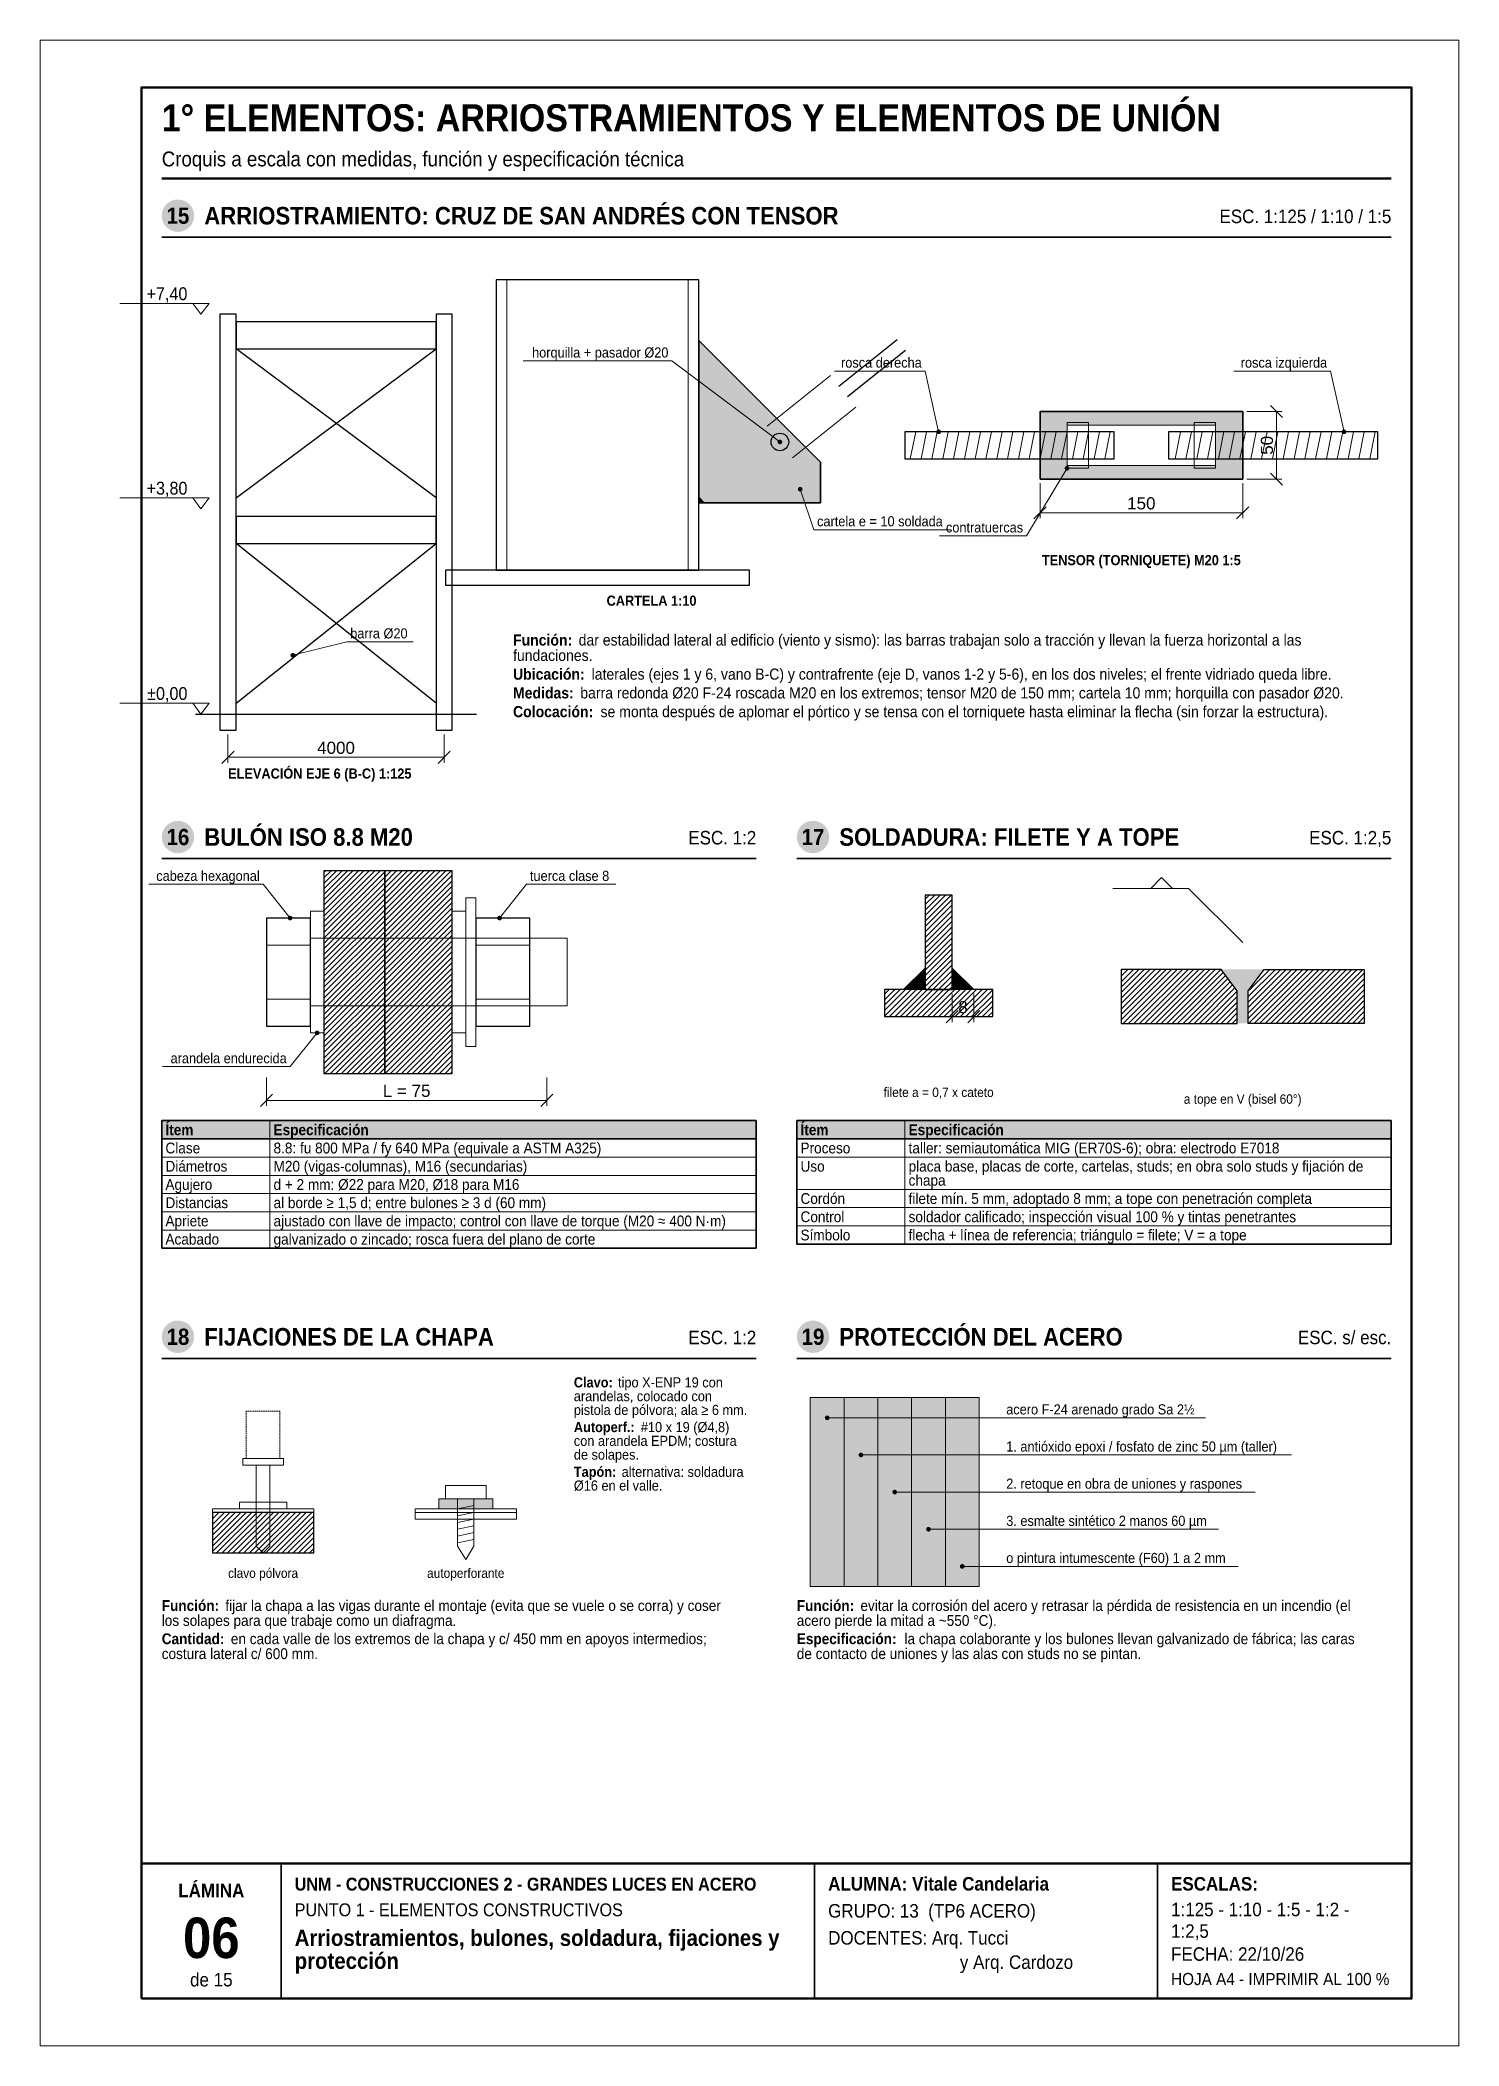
# Model space of a CAD drawing. Header units: millimetres. Extents: x 0 to 210, y 0 to 297.
import ezdxf
from ezdxf.enums import TextEntityAlignment as Align

# ---------------------------------------------------------------- set-up
doc = ezdxf.new("R2010")
doc.units = ezdxf.units.MM
doc.header["$LTSCALE"] = 0.35
doc.linetypes.add('DASHED2', pattern=[0.762, 0.635, -0.127])
for name, color, linetype in [('0-MARCO', 7, 'Continuous'), ('1-OCULTO', 8, 'DASHED2'), ('1-SECCION', 7, 'Continuous'), ('1-VISTA', 7, 'Continuous'), ('2-RAYADO', 8, 'Continuous'), ('3-COTAS', 7, 'Continuous'), ('3-REFS', 7, 'Continuous'), ('3-TABLAS', 7, 'Continuous'), ('3-TEXTOS', 7, 'Continuous'), ('3-TITULOS', 7, 'Continuous')]:
    doc.layers.add(name, color=color, linetype=linetype)
doc.styles.add('ARIAL', font='arial.ttf')
doc.styles.add('ARIAL-NEGRITA', font='arialbd.ttf')
doc.dimstyles.new('A4', dxfattribs={"dimtxt": 1.8, "dimasz": 1, "dimexe": 0.8, "dimexo": 0.6, "dimgap": 0.5, "dimtad": 1, "dimdec": 0, "dimtxsty": 'ARIAL', "dimtsz": 0.9, "dimcen": 2.5, "dimclrd": 7, "dimclre": 7, "dimclrt": 7, "dimazin": 3, "dimtfac": 1, "dimtmove": 0, "dimatfit": 3, "dimlwd": 13, "dimlwe": 13, "dimarcsym": 0})

msp = doc.modelspace()

# ---------------------------------------------------------------- hatches: boundary and pattern name
at = {"layer": '2-RAYADO', "true_color": 0xd7d7d7}
h = msp.add_hatch(color=254, dxfattribs=at)
h.dxf.hatch_style = 1
h.paths.add_polyline_path([(97.5, 228.5), (115.5, 228.5), (115.5, 234.5), (97.5, 252.5)])
h = msp.add_hatch(color=254, dxfattribs=at)
h.dxf.hatch_style = 1
h.paths.add_polyline_path([(148, 232), (178, 232), (178, 242), (148, 242)])
h.paths.add_polyline_path([(152, 234), (174, 234), (174, 240), (152, 240)])
at = {"layer": '2-RAYADO', "true_color": 0x3c3c3c}
h = msp.add_hatch(color=250, dxfattribs=at)
h.dxf.hatch_style = 1
h.paths.add_polyline_path([(97.5, 228.5), (98.3, 228.5), (97.5, 229.3)])
at = {"layer": '2-RAYADO'}
h = msp.add_hatch(dxfattribs=at)
h.set_pattern_fill('ANSI31', color=8, scale=0.18)
h.paths.add_polyline_path([(42, 144), (51, 144), (51, 174), (42, 174)])
h = msp.add_hatch(dxfattribs=at)
h.set_pattern_fill('ANSI31', color=8, scale=0.18)
h.paths.add_polyline_path([(51, 144), (61, 144), (61, 174), (51, 174)])
h = msp.add_hatch(dxfattribs=at)
h.set_pattern_fill('ANSI31', color=8, scale=0.18)
h.paths.add_polyline_path([(131, 156.4), (135, 156.4), (135, 170.4), (131, 170.4)])
at = {"layer": '2-RAYADO', "true_color": 0x3c3c3c}
h = msp.add_hatch(color=250, dxfattribs=at)
h.dxf.hatch_style = 1
h.paths.add_polyline_path([(131, 156.4), (127.8, 156.4), (131, 159.6)])
h = msp.add_hatch(color=250, dxfattribs=at)
h.dxf.hatch_style = 1
h.paths.add_polyline_path([(135, 156.4), (138.2, 156.4), (135, 159.6)])
at = {"layer": '2-RAYADO'}
h = msp.add_hatch(dxfattribs=at)
h.set_pattern_fill('ANSI31', color=8, scale=0.18)
h.paths.add_polyline_path([(160, 151.4), (177.2, 151.4), (177.2, 156.2), (174.8, 159.4), (160, 159.4)])
at = {"layer": '2-RAYADO', "true_color": 0x3c3c3c}
h = msp.add_hatch(color=250, dxfattribs=at)
h.dxf.hatch_style = 1
h.paths.add_polyline_path([(177.2, 151.4), (178.8, 151.4), (178.8, 156.2), (181.2, 159.4), (174.8, 159.4), (177.2, 156.2)])
at = {"layer": '2-RAYADO'}
h = msp.add_hatch(dxfattribs=at)
h.set_pattern_fill('ANSI31', color=8, scale=0.18)
h.paths.add_polyline_path([(196, 151.4), (178.8, 151.4), (178.8, 156.2), (181.2, 159.4), (196, 159.4)])
h = msp.add_hatch(dxfattribs=at)
h.set_pattern_fill('ANSI31', color=8, scale=0.18)
h.paths.add_polyline_path([(125, 152.4), (141, 152.4), (141, 156.4), (125, 156.4)])
at = {"layer": '2-RAYADO', "true_color": 0xffffff}
h = msp.add_hatch(color=7, dxfattribs=at)
h.dxf.hatch_style = 1
h.paths.add_polyline_path([(114, 68), (119, 68), (119, 96), (114, 96)])
at = {"layer": '2-RAYADO', "true_color": 0xe1e1e1}
h = msp.add_hatch(color=254, dxfattribs=at)
h.dxf.hatch_style = 1
h.paths.add_polyline_path([(119, 68), (124, 68), (124, 96), (119, 96)])
at = {"layer": '2-RAYADO', "true_color": 0xcdcdcd}
h = msp.add_hatch(color=254, dxfattribs=at)
h.dxf.hatch_style = 1
h.paths.add_polyline_path([(124, 68), (129, 68), (129, 96), (124, 96)])
at = {"layer": '2-RAYADO', "true_color": 0xb9b9b9}
h = msp.add_hatch(color=9, dxfattribs=at)
h.dxf.hatch_style = 1
h.paths.add_polyline_path([(129, 68), (134, 68), (134, 96), (129, 96)])
at = {"layer": '2-RAYADO', "true_color": 0xa5a5a5}
h = msp.add_hatch(color=253, dxfattribs=at)
h.dxf.hatch_style = 1
h.paths.add_polyline_path([(134, 68), (139, 68), (139, 96), (134, 96)])
at = {"layer": '2-RAYADO', "true_color": 0x3c3c3c}
h = msp.add_hatch(color=250, dxfattribs=at)
h.dxf.hatch_style = 1
h.paths.add_polyline_path([(59, 79.5), (67, 79.5), (67, 81), (59, 81)])
at = {"layer": '2-RAYADO'}
h = msp.add_hatch(dxfattribs=at)
h.set_pattern_fill('ANSI31', color=8, scale=0.18)
h.paths.add_polyline_path([(25.5, 73), (40.5, 73), (40.5, 79), (25.5, 79)])
at = {"layer": '3-REFS'}
h = msp.add_hatch(color=7, dxfattribs=at)
h.dxf.hatch_style = 1
edge = h.paths.add_edge_path()
edge.add_arc((109.5, 237.5), 0.35, 0, 360)
h = msp.add_hatch(color=7, dxfattribs=at)
h.dxf.hatch_style = 1
edge = h.paths.add_edge_path()
edge.add_arc((133, 239), 0.35, 0, 360)
h = msp.add_hatch(color=7, dxfattribs=at)
h.dxf.hatch_style = 1
edge = h.paths.add_edge_path()
edge.add_arc((193, 239), 0.35, 0, 360)
h = msp.add_hatch(color=7, dxfattribs=at)
h.dxf.hatch_style = 1
edge = h.paths.add_edge_path()
edge.add_arc((152, 233.6), 0.35, 0, 360)
h = msp.add_hatch(color=7, dxfattribs=at)
h.dxf.hatch_style = 1
edge = h.paths.add_edge_path()
edge.add_arc((112.5, 230.5), 0.35, 0, 360)
h = msp.add_hatch(color=7, dxfattribs=at)
h.dxf.hatch_style = 1
edge = h.paths.add_edge_path()
edge.add_arc((37.4, 205.904), 0.35, 0, 360)
h = msp.add_hatch(color=7, dxfattribs=at)
h.dxf.hatch_style = 1
edge = h.paths.add_edge_path()
edge.add_arc((37, 167), 0.35, 0, 360)
h = msp.add_hatch(color=7, dxfattribs=at)
h.dxf.hatch_style = 1
edge = h.paths.add_edge_path()
edge.add_arc((68, 167), 0.35, 0, 360)
h = msp.add_hatch(color=7, dxfattribs=at)
h.dxf.hatch_style = 1
edge = h.paths.add_edge_path()
edge.add_arc((41, 150), 0.35, 0, 360)
h = msp.add_hatch(color=7, dxfattribs=at)
h.dxf.hatch_style = 1
edge = h.paths.add_edge_path()
edge.add_arc((116.5, 93), 0.35, 0, 360)
h = msp.add_hatch(color=7, dxfattribs=at)
h.dxf.hatch_style = 1
edge = h.paths.add_edge_path()
edge.add_arc((121.5, 87.5), 0.35, 0, 360)
h = msp.add_hatch(color=7, dxfattribs=at)
h.dxf.hatch_style = 1
edge = h.paths.add_edge_path()
edge.add_arc((126.5, 82), 0.35, 0, 360)
h = msp.add_hatch(color=7, dxfattribs=at)
h.dxf.hatch_style = 1
edge = h.paths.add_edge_path()
edge.add_arc((131.5, 76.5), 0.35, 0, 360)
h = msp.add_hatch(color=7, dxfattribs=at)
h.dxf.hatch_style = 1
edge = h.paths.add_edge_path()
edge.add_arc((136.5, 71), 0.35, 0, 360)
at = {"layer": '3-TABLAS', "true_color": 0xe6e6e6}
h = msp.add_hatch(color=254, dxfattribs=at)
h.dxf.hatch_style = 1
h.paths.add_polyline_path([(18, 137), (106, 137), (106, 134.3), (18, 134.3)])
h = msp.add_hatch(color=254, dxfattribs=at)
h.dxf.hatch_style = 1
h.paths.add_polyline_path([(112, 137), (200, 137), (200, 134.3), (112, 134.3)])
at = {"layer": '3-TITULOS'}
h = msp.add_hatch(color=7, dxfattribs=at)
h.dxf.hatch_style = 1
edge = h.paths.add_edge_path()
edge.add_arc((20.4, 271), 2.4, 0, 360)
h = msp.add_hatch(color=7, dxfattribs=at)
h.dxf.hatch_style = 1
edge = h.paths.add_edge_path()
edge.add_arc((20.4, 179), 2.4, 0, 360)
h = msp.add_hatch(color=7, dxfattribs=at)
h.dxf.hatch_style = 1
edge = h.paths.add_edge_path()
edge.add_arc((114.4, 179), 2.4, 0, 360)
h = msp.add_hatch(color=7, dxfattribs=at)
h.dxf.hatch_style = 1
edge = h.paths.add_edge_path()
edge.add_arc((20.4, 105), 2.4, 0, 360)
h = msp.add_hatch(color=7, dxfattribs=at)
h.dxf.hatch_style = 1
edge = h.paths.add_edge_path()
edge.add_arc((114.4, 105), 2.4, 0, 360)

# ---------------------------------------------------------------- linework, layer by layer
at = {"layer": '0-MARCO', "color": 9, "lineweight": 0}
msp.add_lwpolyline([(0, 0), (210, 0), (210, 297), (0, 297)], close=True, dxfattribs=at)
at = {"layer": '0-MARCO', "lineweight": 50}
msp.add_lwpolyline([(15, 7), (203, 7), (203, 290), (15, 290)], close=True, dxfattribs=at)
msp.add_lwpolyline([(15, 27), (203, 27)], dxfattribs=at)
at = {"layer": '0-MARCO', "lineweight": 35}
for points in [[(35.68, 7), (35.68, 27)], [(114.64, 7), (114.64, 27)], [(165.4, 7), (165.4, 27)]]:
    msp.add_lwpolyline(points, dxfattribs=at)
at = {"layer": '1-OCULTO', "lineweight": 9}
msp.add_lwpolyline([(30.5, 87), (35.5, 87), (35.5, 94), (30.5, 94)], close=True, dxfattribs=at)
at = {"layer": '1-SECCION', "lineweight": 35}
msp.add_lwpolyline([(97.5, 228.5), (115.5, 228.5), (115.5, 234.5), (97.5, 252.5)], close=True, dxfattribs=at)
at = {"layer": '1-SECCION', "lineweight": 25}
for points in [[(118.2457, 245.7772), (126.8353, 252.6489)], [(29, 229.2), (58.6, 251.28)], [(58.6, 229.2), (29, 251.28)], [(119.4951, 244.2155), (128.0847, 251.0871)], [(29, 198.8), (58.6, 222.48)], [(58.6, 198.8), (29, 222.48)]]:
    msp.add_lwpolyline(points, dxfattribs=at)
at = {"layer": '1-SECCION', "lineweight": 13}
for points in [[(97.5, 228.5), (98.3, 228.5), (97.5, 229.3)], [(131, 156.4), (127.8, 156.4), (131, 159.6)], [(135, 156.4), (138.2, 156.4), (135, 159.6)]]:
    msp.add_lwpolyline(points, close=True, dxfattribs=at)
at = {"layer": '1-SECCION', "lineweight": 25}
for points in [[(42, 144), (51, 144), (51, 174), (42, 174)], [(51, 144), (61, 144), (61, 174), (51, 174)], [(131, 156.4), (135, 156.4), (135, 170.4), (131, 170.4)], [(160, 151.4), (177.2, 151.4), (177.2, 156.2), (174.8, 159.4), (160, 159.4)], [(196, 151.4), (178.8, 151.4), (178.8, 156.2), (181.2, 159.4), (196, 159.4)], [(125, 152.4), (141, 152.4), (141, 156.4), (125, 156.4)], [(25.5, 73), (40.5, 73), (40.5, 79), (25.5, 79)]]:
    msp.add_lwpolyline(points, close=True, dxfattribs=at)
at = {"layer": '1-SECCION', "lineweight": 18}
for points in [[(25.5, 79), (40.5, 79), (40.5, 79.5), (25.5, 79.5)], [(55.5, 79), (70.5, 79), (70.5, 79.5), (55.5, 79.5)], [(55.5, 78), (70.5, 78), (70.5, 79), (55.5, 79)]]:
    msp.add_lwpolyline(points, close=True, dxfattribs=at)
at = {"layer": '1-VISTA', "lineweight": 25}
for points in [[(67.5, 218.5), (97.5, 218.5), (97.5, 261.5), (67.5, 261.5)], [(26.6, 194.8), (29, 194.8), (29, 256.4), (26.6, 256.4)], [(58.6, 194.8), (61, 194.8), (61, 256.4), (58.6, 256.4)], [(29, 251.28), (58.6, 251.28), (58.6, 255.28), (29, 255.28)], [(128, 235), (159, 235), (159, 239), (128, 239)], [(167, 235), (198, 235), (198, 239), (167, 239)], [(29, 222.48), (58.6, 222.48), (58.6, 226.48), (29, 226.48)], [(60, 216.3), (105, 216.3), (105, 218.5), (60, 218.5)], [(33.5, 151), (40, 151), (40, 167), (33.5, 167)], [(64.5, 151), (72.5, 151), (72.5, 167), (64.5, 167)]]:
    msp.add_lwpolyline(points, close=True, dxfattribs=at)
at = {"layer": '1-VISTA', "lineweight": 13}
for points in [[(69.1, 218.5), (69.1, 261.5)], [(95.9, 218.5), (95.9, 261.5)], [(33.5, 163), (40, 163)], [(64.5, 163), (72.5, 163)], [(33.5, 155), (40, 155)], [(64.5, 155), (72.5, 155)]]:
    msp.add_lwpolyline(points, dxfattribs=at)
for points in [[(29, 255.28), (58.6, 255.28), (58.6, 255.28), (29, 255.28)], [(29, 226.48), (58.6, 226.48), (58.6, 226.48), (29, 226.48)], [(114, 68), (119, 68), (119, 96), (114, 96)], [(119, 68), (124, 68), (124, 96), (119, 96)], [(124, 68), (129, 68), (129, 96), (124, 96)], [(129, 68), (134, 68), (134, 96), (129, 96)], [(134, 68), (139, 68), (139, 96), (134, 96)]]:
    msp.add_lwpolyline(points, close=True, dxfattribs=at)
at = {"layer": '1-VISTA', "lineweight": 18}
for points in [[(107.6259, 239.8426), (116.9963, 247.3389)], [(111.3741, 235.1574), (120.7445, 242.6537)], [(40, 154), (78, 154), (78, 164), (40, 164)]]:
    msp.add_lwpolyline(points, dxfattribs=at)
at = {"layer": '1-VISTA', "lineweight": 35}
msp.add_lwpolyline([(148, 232), (178, 232), (178, 242), (148, 242)], close=True, dxfattribs=at)
at = {"layer": '1-VISTA', "lineweight": 9}
for points in [[(128.8, 235), (129.6, 239)], [(130.4, 235), (131.2, 239)], [(132, 235), (132.8, 239)], [(133.6, 235), (134.4, 239)], [(135.2, 235), (136, 239)], [(136.8, 235), (137.6, 239)], [(138.4, 235), (139.2, 239)], [(140, 235), (140.8, 239)], [(141.6, 235), (142.4, 239)], [(143.2, 235), (144, 239)], [(144.8, 235), (145.6, 239)], [(146.4, 235), (147.2, 239)], [(148, 235), (148.8, 239)], [(149.6, 235), (150.4, 239)], [(151.2, 235), (152, 239)], [(152.8, 235), (153.6, 239)], [(154.4, 235), (155.2, 239)], [(156, 235), (156.8, 239)], [(157.6, 235), (158.4, 239)], [(168, 235), (168.8, 239)], [(169.6, 235), (170.4, 239)], [(171.2, 235), (172, 239)], [(172.8, 235), (173.6, 239)], [(174.4, 235), (175.2, 239)], [(176, 235), (176.8, 239)], [(177.6, 235), (178.4, 239)], [(179.2, 235), (180, 239)], [(180.8, 235), (181.6, 239)], [(182.4, 235), (183.2, 239)], [(184, 235), (184.8, 239)], [(185.6, 235), (186.4, 239)], [(187.2, 235), (188, 239)], [(188.8, 235), (189.6, 239)], [(190.4, 235), (191.2, 239)], [(192, 235), (192.8, 239)], [(193.6, 235), (194.4, 239)], [(195.2, 235), (196, 239)], [(196.8, 235), (197.6, 239)], [(61.8, 79.5), (64.2, 80)], [(61.8, 78.5), (64.2, 79)], [(61.8, 77.5), (64.2, 78)], [(61.8, 76.5), (64.2, 77)], [(61.8, 75.5), (64.2, 76)], [(61.8, 74.5), (64.2, 75)]]:
    msp.add_lwpolyline(points, dxfattribs=at)
at = {"layer": '1-VISTA', "lineweight": 18}
for points in [[(152, 233.6), (155.2, 233.6), (155.2, 240.4), (152, 240.4)], [(152, 234), (174, 234), (174, 240), (152, 240)], [(170.8, 233.6), (174, 233.6), (174, 240.4), (170.8, 240.4)], [(63, 148), (64.5, 148), (64.5, 170), (63, 170)], [(40, 150), (42, 150), (42, 168), (40, 168)], [(61, 150), (63, 150), (63, 168), (61, 168)], [(30, 86), (36, 86), (36, 87), (30, 87)], [(32, 74), (33, 73), (34, 74), (34, 86), (32, 86)], [(29.5, 79.5), (36.5, 79.5), (36.5, 80.5), (29.5, 80.5)], [(59, 79.5), (67, 79.5), (67, 81), (59, 81)], [(60, 81), (66, 81), (66, 83), (60, 83)], [(61.8, 74), (63, 72), (64.2, 74), (64.2, 81), (61.8, 81)]]:
    msp.add_lwpolyline(points, close=True, dxfattribs=at)
at = {"layer": '1-VISTA', "lineweight": 25}
msp.add_lwpolyline([(23, 197.2), (64.6, 197.2)], dxfattribs=at)
msp.add_circle((109.5, 237.5), 1.3, dxfattribs=at)
at = {"layer": '3-COTAS', "lineweight": 13}
for points in [[(25, 258), (11.8, 258)], [(25, 229.2), (11.8, 229.2)], [(25, 198.8), (11.8, 198.8)], [(164.4, 171.4), (166, 173), (167.6, 171.4)], [(170, 171.4), (158.8, 171.4)], [(178, 163.4), (170, 171.4)]]:
    msp.add_lwpolyline(points, dxfattribs=at)
at = {"layer": '3-COTAS', "lineweight": 18}
for points in [[(23.8, 256.4), (22.6, 258), (25, 258)], [(23.8, 227.6), (22.6, 229.2), (25, 229.2)], [(23.8, 197.2), (22.6, 198.8), (25, 198.8)]]:
    msp.add_lwpolyline(points, close=True, dxfattribs=at)
at = {"layer": '3-REFS', "lineweight": 13}
for points in [[(93.5, 249.5), (71.5007, 249.5)], [(109.5, 237.5), (93.5, 249.5)], [(131, 248), (117.5654, 248)], [(133, 239), (131, 248)], [(191, 248), (176.6935, 248)], [(193, 239), (191, 248)], [(152, 233.6), (146, 223.6)], [(112.5, 230.5), (114.5, 224.5)], [(114.5, 224.5), (134.8637, 224.5)], [(146, 223.6), (133.1116, 223.6)], [(37.4, 205.904), (45.4, 207.904)], [(45.4, 207.904), (55.2349, 207.904)], [(33, 172), (16.0711, 172)], [(37, 167), (33, 172)], [(68, 167), (72, 172)], [(72, 172), (85.2161, 172)], [(41, 150), (37, 145)], [(37, 145), (18.1079, 145)], [(116.5, 93), (142.5, 93)], [(142.5, 93), (172.5169, 93)], [(121.5, 87.5), (142.5, 87.5)], [(142.5, 87.5), (185.2044, 87.5)], [(126.5, 82), (142.5, 82)], [(142.5, 82), (179.8274, 82)], [(131.5, 76.5), (142.5, 76.5)], [(142.5, 76.5), (174.4053, 76.5)], [(136.5, 71), (142.5, 71)], [(142.5, 71), (177.3094, 71)]]:
    msp.add_lwpolyline(points, dxfattribs=at)
at = {"layer": '3-TABLAS', "lineweight": 35}
for points in [[(18, 137), (106, 137)], [(18, 137), (18, 118.1)], [(106, 137), (106, 118.1)], [(112, 137), (200, 137)], [(112, 137), (112, 118.72)], [(200, 137), (200, 118.72)], [(18, 134.3), (106, 134.3)], [(112, 134.3), (200, 134.3)], [(18, 118.1), (106, 118.1)], [(112, 118.72), (200, 118.72)]]:
    msp.add_lwpolyline(points, dxfattribs=at)
at = {"layer": '3-TABLAS', "lineweight": 13}
for points in [[(34, 137), (34, 118.1)], [(128, 137), (128, 118.72)], [(18, 131.6), (106, 131.6)], [(112, 131.6), (200, 131.6)], [(18, 128.9), (106, 128.9)], [(18, 126.2), (106, 126.2)], [(112, 126.82), (200, 126.82)], [(18, 123.5), (106, 123.5)], [(112, 124.12), (200, 124.12)], [(18, 120.8), (106, 120.8)], [(112, 121.42), (200, 121.42)]]:
    msp.add_lwpolyline(points, dxfattribs=at)
at = {"layer": '3-TITULOS', "lineweight": 50}
msp.add_lwpolyline([(18, 276.5), (200, 276.5)], dxfattribs=at)
at = {"layer": '3-TITULOS', "lineweight": 35}
for points in [[(18, 267.8), (200, 267.8)], [(18, 175.8), (106, 175.8)], [(112, 175.8), (200, 175.8)], [(18, 101.8), (106, 101.8)], [(112, 101.8), (200, 101.8)]]:
    msp.add_lwpolyline(points, dxfattribs=at)

# ---------------------------------------------------------------- texts
at = {"layer": '3-COTAS', "style": 'ARIAL', "width": 0.9}
for s, p in [('+7,40', (21.8, 258.5)), ('+3,80', (21.8, 229.7)), ('±0,00', (21.8, 199.3))]:
    msp.add_text(s, height=1.9, dxfattribs=at).set_placement(p, align=Align.RIGHT)
at = {"layer": '3-TABLAS', "width": 0.9}
for s, style, p in [('Ítem', 'ARIAL-NEGRITA', (18.55, 134.85)), ('Ítem', 'ARIAL-NEGRITA', (112.55, 134.85)), ('Clase', 'ARIAL', (18.55, 132.15)), ('8.8: fu 800 MPa / fy 640 MPa (equivale a ASTM A325)', 'ARIAL', (34.55, 132.15)), ('Especificación', 'ARIAL-NEGRITA', (34.55, 134.85)), ('Proceso', 'ARIAL', (112.55, 132.15)), ('taller: semiautomática MIG (ER70S-6); obra: electrodo E7018', 'ARIAL', (128.55, 132.15)), ('Especificación', 'ARIAL-NEGRITA', (128.55, 134.85)), ('Diámetros', 'ARIAL', (18.55, 129.45)), ('M20 (vigas-columnas), M16 (secundarias)', 'ARIAL', (34.55, 129.45)), ('Uso', 'ARIAL', (112.55, 129.45)), ('placa base, placas de corte, cartelas, studs; en obra solo studs y fijación de', 'ARIAL', (128.55, 129.45)), ('Agujero', 'ARIAL', (18.55, 126.75)), ('d + 2 mm: Ø22 para M20, Ø18 para M16', 'ARIAL', (34.55, 126.75)), ('chapa', 'ARIAL', (128.55, 127.37)), ('Distancias', 'ARIAL', (18.55, 124.05)), ('al borde ≥ 1,5 d; entre bulones ≥ 3 d (60 mm)', 'ARIAL', (34.55, 124.05)), ('Cordón', 'ARIAL', (112.55, 124.67)), ('filete mín. 5 mm, adoptado 8 mm; a tope con penetración completa', 'ARIAL', (128.55, 124.67)), ('Apriete', 'ARIAL', (18.55, 121.35)), ('ajustado con llave de impacto; control con llave de torque (M20 ≈ 400 N·m)', 'ARIAL', (34.55, 121.35)), ('Control', 'ARIAL', (112.55, 121.97)), ('soldador calificado; inspección visual 100 % y tintas penetrantes', 'ARIAL', (128.55, 121.97)), ('Acabado', 'ARIAL', (18.55, 118.65)), ('galvanizado o zincado; rosca fuera del plano de corte', 'ARIAL', (34.55, 118.65)), ('Símbolo', 'ARIAL', (112.55, 119.27)), ('flecha + línea de referencia; triángulo = filete; V = a tope', 'ARIAL', (128.55, 119.27))]:
    msp.add_text(s, height=1.6, dxfattribs=dict(at, style=style)).set_placement(p)
at = {"layer": '3-TEXTOS', "style": 'ARIAL', "width": 0.9}
for s, p in [('horquilla + pasador Ø20', (93, 250)), ('rosca derecha', (130.5, 248.5)), ('rosca izquierda', (190.5, 248.5)), ('contratuercas', (145.5, 224.1)), ('cabeza hexagonal', (32.5, 172.5)), ('arandela endurecida', (36.5, 145.5))]:
    msp.add_text(s, height=1.5, dxfattribs=at).set_placement(p, align=Align.RIGHT)
at = {"layer": '3-TEXTOS', "width": 0.9}
for s, height, style, p in [('cartela e = 10 soldada', 1.5, 'ARIAL', (115, 225)), ('barra Ø20', 1.5, 'ARIAL', (45.9, 208.404)), ('Función:', 1.65, 'ARIAL-NEGRITA', (70, 207.35)), ('dar estabilidad lateral al edificio (viento y sismo): las barras trabajan solo a tracción y llevan la fuerza horizontal a las', 1.65, 'ARIAL', (79.711, 207.35)), ('fundaciones.', 1.65, 'ARIAL', (70, 205.073)), ('Ubicación:', 1.65, 'ARIAL-NEGRITA', (70, 202.296)), ('laterales (ejes 1 y 6, vano B-C) y contrafrente (eje D, vanos 1-2 y 5-6), en los dos niveles; el frente vidriado queda libre.', 1.65, 'ARIAL', (81.6334, 202.296)), ('Medidas:', 1.65, 'ARIAL-NEGRITA', (70, 199.519)), ('barra redonda Ø20 F-24 roscada M20 en los extremos; tensor M20 de 150 mm; cartela 10 mm; horquilla con pasador Ø20.', 1.65, 'ARIAL', (79.9545, 199.519)), ('Colocación:', 1.65, 'ARIAL-NEGRITA', (70, 196.742)), ('se monta después de aplomar el pórtico y se tensa con el torniquete hasta eliminar la flecha (sin forzar la estructura).', 1.65, 'ARIAL', (82.9519, 196.742)), ('tuerca clase 8', 1.5, 'ARIAL', (72.5, 172.5)), ('Clavo:', 1.5, 'ARIAL-NEGRITA', (79, 97.5)), ('tipo X-ENP 19 con', 1.5, 'ARIAL', (85.5421, 97.5)), ('arandelas, colocado con', 1.5, 'ARIAL', (79, 95.46)), ('acero F-24 arenado grado Sa 2½', 1.5, 'ARIAL', (143, 93.5)), ('Autoperf.:', 1.5, 'ARIAL-NEGRITA', (79, 90.88)), ('pistola de pólvora; ala ≥ 6 mm.', 1.5, 'ARIAL', (79, 93.42)), ('#10 x 19 (Ø4,8)', 1.5, 'ARIAL', (88.9185, 90.88)), ('con arandela EPDM; costura', 1.5, 'ARIAL', (79, 88.84)), ('1. antióxido epoxi / fosfato de zinc 50 µm (taller)', 1.5, 'ARIAL', (143, 88)), ('de solapes.', 1.5, 'ARIAL', (79, 86.8)), ('Tapón:', 1.5, 'ARIAL-NEGRITA', (79, 84.26)), ('Ø16 en el valle.', 1.5, 'ARIAL', (79, 82.22)), ('alternativa: soldadura', 1.5, 'ARIAL', (86.0844, 84.26)), ('2. retoque en obra de uniones y raspones', 1.5, 'ARIAL', (143, 82.5)), ('3. esmalte sintético 2 manos 60 µm', 1.5, 'ARIAL', (143, 77)), ('o pintura intumescente (F60) 1 a 2 mm', 1.5, 'ARIAL', (143, 71.5)), ('Función:', 1.6, 'ARIAL-NEGRITA', (18, 64.4)), ('fijar la chapa a las vigas durante el montaje (evita que se vuele o se corra) y coser', 1.6, 'ARIAL', (27.4167, 64.4)), ('Función:', 1.6, 'ARIAL-NEGRITA', (112, 64.4)), ('evitar la corrosión del acero y retrasar la pérdida de resistencia en un incendio (el', 1.6, 'ARIAL', (121.4167, 64.4)), ('los solapes para que trabaje como un diafragma.', 1.6, 'ARIAL', (18, 62.192)), ('acero pierde la mitad a ~550 °C).', 1.6, 'ARIAL', (112, 62.192)), ('Cantidad:', 1.6, 'ARIAL-NEGRITA', (18, 59.484)), ('en cada valle de los extremos de la chapa y c/ 450 mm en apoyos intermedios;', 1.6, 'ARIAL', (28.2323, 59.484)), ('Especificación:', 1.6, 'ARIAL-NEGRITA', (112, 59.484)), ('la chapa colaborante y los bulones llevan galvanizado de fábrica; las caras', 1.6, 'ARIAL', (127.9361, 59.484)), ('costura lateral c/ 600 mm.', 1.6, 'ARIAL', (18, 57.276)), ('de contacto de uniones y las alas con studs no se pintan.', 1.6, 'ARIAL', (112, 57.276)), ('UNM - CONSTRUCCIONES 2 - GRANDES LUCES EN ACERO', 1.9, 'ARIAL-NEGRITA', (37.68, 23)), ('ALUMNA: Vitale Candelaria', 2, 'ARIAL-NEGRITA', (116.64, 23)), ('ESCALAS:', 2, 'ARIAL-NEGRITA', (167.4, 23)), ('PUNTO 1 - ELEMENTOS CONSTRUCTIVOS', 1.9, 'ARIAL', (37.68, 19.2)), ('GRUPO: 13  (TP6 ACERO)', 2, 'ARIAL', (116.64, 19)), ('1:125 - 1:10 - 1:5 - 1:2 -', 2, 'ARIAL', (167.4, 19.2)), ('1:2,5', 2, 'ARIAL', (167.4, 16)), ('Arriostramientos, bulones, soldadura, fijaciones y', 2.4, 'ARIAL-NEGRITA', (37.68, 14.8)), ('DOCENTES: Arq. Tucci', 2, 'ARIAL', (116.64, 15)), ('protección', 2.4, 'ARIAL-NEGRITA', (37.68, 11.4)), ('y Arq. Cardozo', 2, 'ARIAL', (136.14, 11.4)), ('FECHA: 22/10/26', 2, 'ARIAL', (167.4, 12.6)), ('HOJA A4 - IMPRIMIR AL 100 %', 1.8, 'ARIAL', (167.4, 9))]:
    msp.add_text(s, height=height, dxfattribs=dict(at, style=style)).set_placement(p)
for s, height, style, p in [('TENSOR (TORNIQUETE) M20 1:5', 1.5, 'ARIAL-NEGRITA', (163, 220)), ('CARTELA 1:10', 1.5, 'ARIAL-NEGRITA', (90.5, 214)), ('ELEVACIÓN EJE 6 (B-C) 1:125', 1.5, 'ARIAL-NEGRITA', (41.4, 188.4)), ('filete a = 0,7 x cateto', 1.4, 'ARIAL', (133, 141.2)), ('a tope en V (bisel 60°)', 1.4, 'ARIAL', (178, 140.2)), ('clavo pólvora', 1.4, 'ARIAL', (33, 70)), ('autoperforante', 1.4, 'ARIAL', (63, 70))]:
    msp.add_text(s, height=height, dxfattribs=dict(at, style=style)).set_placement(p, align=Align.MIDDLE_CENTER)
at = {"layer": '3-TITULOS', "width": 0.9}
for s, height, style, p in [('1° ELEMENTOS: ARRIOSTRAMIENTOS Y ELEMENTOS DE UNIÓN', 4, 'ARIAL-NEGRITA', (18, 283.5)), ('Croquis a escala con medidas, función y especificación técnica', 2.2, 'ARIAL', (18, 278.3))]:
    msp.add_text(s, height=height, dxfattribs=dict(at, style=style)).set_placement(p)
at = {"layer": '3-TITULOS', "color": 7, "true_color": 0xffffff, "style": 'ARIAL-NEGRITA', "width": 0.9}
for s, p in [('15', (20.4, 271)), ('16', (20.4, 179)), ('17', (114.4, 179)), ('18', (20.4, 105)), ('19', (114.4, 105))]:
    msp.add_text(s, height=2.4, dxfattribs=at).set_placement(p, align=Align.MIDDLE_CENTER)
at = {"layer": '3-TITULOS', "style": 'ARIAL-NEGRITA', "width": 0.9}
for s, p in [('ARRIOSTRAMIENTO: CRUZ DE SAN ANDRÉS CON TENSOR', (24.3, 271)), ('BULÓN ISO 8.8 M20', (24.3, 179)), ('SOLDADURA: FILETE Y A TOPE', (118.3, 179)), ('PROTECCIÓN DEL ACERO', (118.3, 105)), ('FIJACIONES DE LA CHAPA', (24.3, 105))]:
    msp.add_text(s, height=2.6, dxfattribs=at).set_placement(p, align=Align.MIDDLE_LEFT)
at = {"layer": '3-TITULOS', "style": 'ARIAL', "width": 0.9}
for s, p in [('ESC. 1:125 / 1:10 / 1:5', (200, 270.9)), ('ESC. 1:2', (106, 178.9)), ('ESC. 1:2,5', (200, 178.9)), ('ESC. 1:2', (106, 104.9)), ('ESC. s/ esc.', (200, 104.9))]:
    msp.add_text(s, height=2, dxfattribs=at).set_placement(p, align=Align.MIDDLE_RIGHT)
at = {"layer": '3-TITULOS', "width": 0.9}
for s, height, style, p in [('LÁMINA', 2, 'ARIAL-NEGRITA', (25.34, 23)), ('06', 6, 'ARIAL-NEGRITA', (25.34, 16)), ('de 15', 2, 'ARIAL', (25.34, 9.8))]:
    msp.add_text(s, height=height, dxfattribs=dict(at, style=style)).set_placement(p, align=Align.MIDDLE_CENTER)

# ---------------------------------------------------------------- dimensions: what is measured, and where the dimension line sits
at = {"layer": '3-COTAS'}
msp.add_linear_dim(base=(183, 232), p1=(178, 232), p2=(178, 242), angle=90, dimstyle='A4', override={"dimlfac": 5}, dxfattribs=at).render()
for base, p1, p2, override in [((148, 227), (148, 232), (178, 232), {"dimlfac": 5}), ((27.8, 190.8), (27.8, 194.8), (59.8, 194.8), {"dimlfac": 125})]:
    msp.add_linear_dim(base=base, p1=p1, p2=p2, dimstyle='A4', override=override, dxfattribs=at).render()
for base, p1, p2, text, override in [((135, 152.4), (135, 156.4), (138.2, 156.4), '8', {"dimlfac": 2.5}), ((33.5, 140), (33.5, 144), (75, 144), 'L = 75', {"dimlfac": 2})]:
    msp.add_linear_dim(base=base, p1=p1, p2=p2, text=text, dimstyle='A4', override=override, dxfattribs=at).render()

doc.saveas('drawing.dxf')
